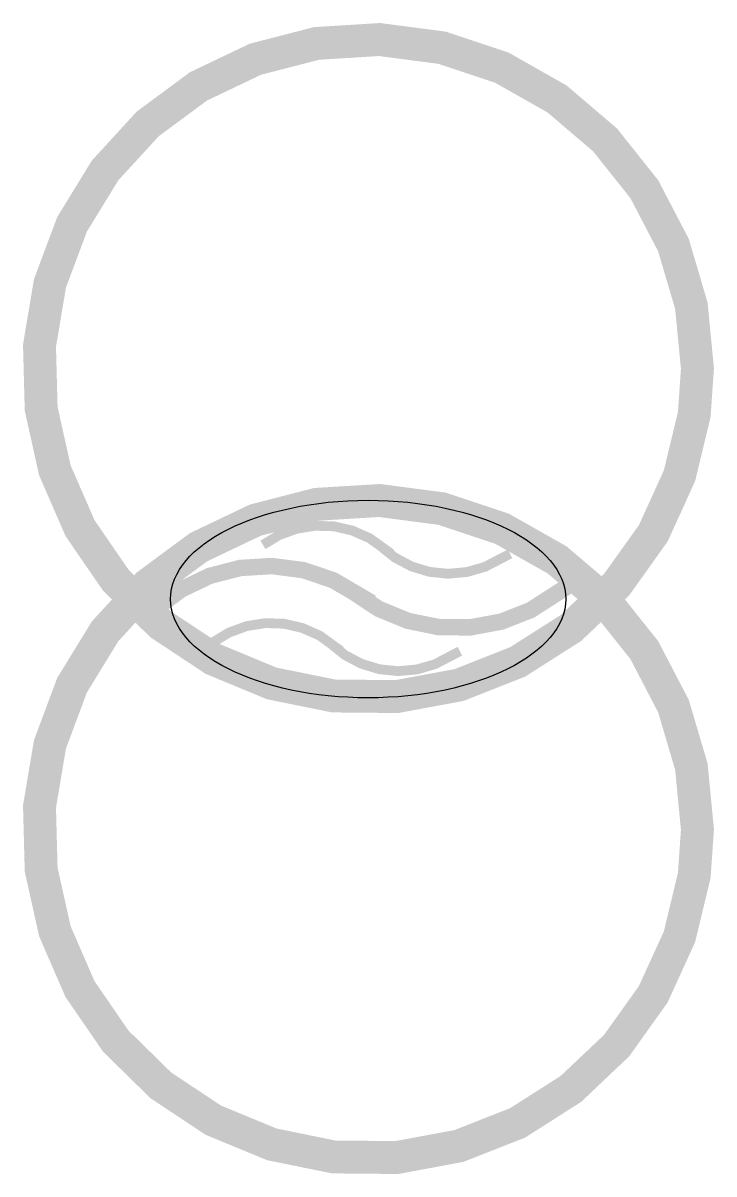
# Model space of a CAD drawing. Extents: x 2337.71 to 2338.54, y 1103.18 to 1104.56.
import ezdxf

# ---------------------------------------------------------------- set-up
doc = ezdxf.new("R2010")
doc.units = 0

msp = doc.modelspace()

# ---------------------------------------------------------------- linework, layer by layer
at = {"color": 0}
for points in [[(2338.5246, 1104.1473, 0.0396, 0.0396, 0), (2338.5173, 1104.2229, 0.0396, 0.0396, 0), (2338.4958, 1104.2958, 0.0396, 0.0396, 0), (2338.4607, 1104.3632, 0.0396, 0.0396, 0), (2338.4134, 1104.4226, 0.0396, 0.0396, 0), (2338.3556, 1104.4719, 0.0396, 0.0396, 0), (2338.2895, 1104.5094, 0.0396, 0.0396, 0), (2338.2174, 1104.5335, 0.0396, 0.0396, 0), (2338.1421, 1104.5434, 0.0396, 0.0396, 0), (2338.0663, 1104.5387, 0.0396, 0.0396, 0), (2337.9927, 1104.5197, 0.0396, 0.0396, 0), (2337.9242, 1104.487, 0.0396, 0.0396, 0), (2337.8631, 1104.4418, 0.0396, 0.0396, 0), (2337.8118, 1104.3858, 0.0396, 0.0396, 0), (2337.7721, 1104.321, 0.0396, 0.0396, 0), (2337.7455, 1104.2499, 0.0396, 0.0396, 0), (2337.7329, 1104.1749, 0.0396, 0.0396, 0), (2337.7349, 1104.099, 0.0396, 0.0396, 0), (2337.7514, 1104.0248, 0.0396, 0.0396, 0), (2337.7817, 1103.9552, 0.0396, 0.0396, 0), (2337.8247, 1103.8926, 0.0396, 0.0396, 0), (2337.8789, 1103.8393, 0.0396, 0.0396, 0), (2337.9422, 1103.7974, 0.0396, 0.0396, 0), (2338.0124, 1103.7683, 0.0396, 0.0396, 0), (2338.0869, 1103.7532, 0.0396, 0.0396, 0), (2338.1628, 1103.7525, 0.0396, 0.0396, 0), (2338.2375, 1103.7663, 0.0396, 0.0396, 0), (2338.3082, 1103.7942, 0.0396, 0.0396, 0), (2338.3723, 1103.835, 0.0396, 0.0396, 0), (2338.4274, 1103.8873, 0.0396, 0.0396, 0), (2338.4715, 1103.9491, 0.0396, 0.0396, 0), (2338.503, 1104.0183, 0.0396, 0.0396, 0), (2338.5208, 1104.0921, 0.0396, 0.0396, 0)], [(2338.5246, 1103.5925, 0.0396, 0.0396, 0), (2338.5173, 1103.6681, 0.0396, 0.0396, 0), (2338.4958, 1103.7409, 0.0396, 0.0396, 0), (2338.4607, 1103.8083, 0.0396, 0.0396, 0), (2338.4134, 1103.8678, 0.0396, 0.0396, 0), (2338.3556, 1103.9171, 0.0396, 0.0396, 0), (2338.2895, 1103.9545, 0.0396, 0.0396, 0), (2338.2174, 1103.9786, 0.0396, 0.0396, 0), (2338.1421, 1103.9885, 0.0396, 0.0396, 0), (2338.0663, 1103.9839, 0.0396, 0.0396, 0), (2337.9927, 1103.9649, 0.0396, 0.0396, 0), (2337.9242, 1103.9322, 0.0396, 0.0396, 0), (2337.8631, 1103.887, 0.0396, 0.0396, 0), (2337.8118, 1103.831, 0.0396, 0.0396, 0), (2337.7721, 1103.7662, 0.0396, 0.0396, 0), (2337.7455, 1103.695, 0.0396, 0.0396, 0), (2337.7329, 1103.6201, 0.0396, 0.0396, 0), (2337.7349, 1103.5442, 0.0396, 0.0396, 0), (2337.7514, 1103.47, 0.0396, 0.0396, 0), (2337.7817, 1103.4003, 0.0396, 0.0396, 0), (2337.8247, 1103.3377, 0.0396, 0.0396, 0), (2337.8789, 1103.2845, 0.0396, 0.0396, 0), (2337.9422, 1103.2425, 0.0396, 0.0396, 0), (2338.0124, 1103.2135, 0.0396, 0.0396, 0), (2338.0869, 1103.1983, 0.0396, 0.0396, 0), (2338.1628, 1103.1976, 0.0396, 0.0396, 0), (2338.2375, 1103.2115, 0.0396, 0.0396, 0), (2338.3082, 1103.2393, 0.0396, 0.0396, 0), (2338.3723, 1103.2802, 0.0396, 0.0396, 0), (2338.4274, 1103.3324, 0.0396, 0.0396, 0), (2338.4715, 1103.3943, 0.0396, 0.0396, 0), (2338.503, 1103.4634, 0.0396, 0.0396, 0), (2338.5208, 1103.5373, 0.0396, 0.0396, 0)]]:
    msp.add_lwpolyline(points, format="xyseb", close=True, dxfattribs=at)
for points, const_width in [([(2338.156, 1103.9245), (2338.13, 1103.9432), (2338.1093, 1103.9523), (2338.0873, 1103.9574), (2338.0647, 1103.9581), (2338.0424, 1103.9545), (2338.0212, 1103.9468), (2338.0018, 1103.9351)], 0.0118), ([(2338.1429, 1103.934), (2338.1605, 1103.9198), (2338.1805, 1103.9092), (2338.2021, 1103.9026), (2338.2246, 1103.9003), (2338.2471, 1103.9024), (2338.2688, 1103.9086), (2338.2991, 1103.9243)], 0.0118), ([(2338.1326, 1103.8654), (2338.0862, 1103.8926), (2338.0502, 1103.9047), (2338.0125, 1103.9096), (2337.9746, 1103.9073), (2337.9378, 1103.8978), (2337.9035, 1103.8814), (2337.873, 1103.8588)], 0.0198), ([(2338.1092, 1103.8792), (2338.1409, 1103.8582), (2338.176, 1103.8437), (2338.2132, 1103.8361), (2338.2512, 1103.8358), (2338.2886, 1103.8427), (2338.3239, 1103.8566), (2338.3721, 1103.8876)], 0.0198), ([(2338.0957, 1103.8073), (2338.0698, 1103.826), (2338.0491, 1103.8351), (2338.0271, 1103.8402), (2338.0045, 1103.8409), (2337.9821, 1103.8373), (2337.9609, 1103.8295), (2337.9416, 1103.8178)], 0.0118), ([(2338.0827, 1103.8167), (2338.1003, 1103.8025), (2338.1202, 1103.792), (2338.1419, 1103.7854), (2338.1644, 1103.7831), (2338.1869, 1103.7851), (2338.2086, 1103.7914), (2338.2388, 1103.8071)], 0.0118)]:
    msp.add_lwpolyline(points, dxfattribs=dict(at, const_width=const_width))
msp.add_ellipse((2338.1283, 1103.8699), major_axis=(0.2378, 0), ratio=0.5, dxfattribs=at)

doc.saveas('drawing.dxf')
